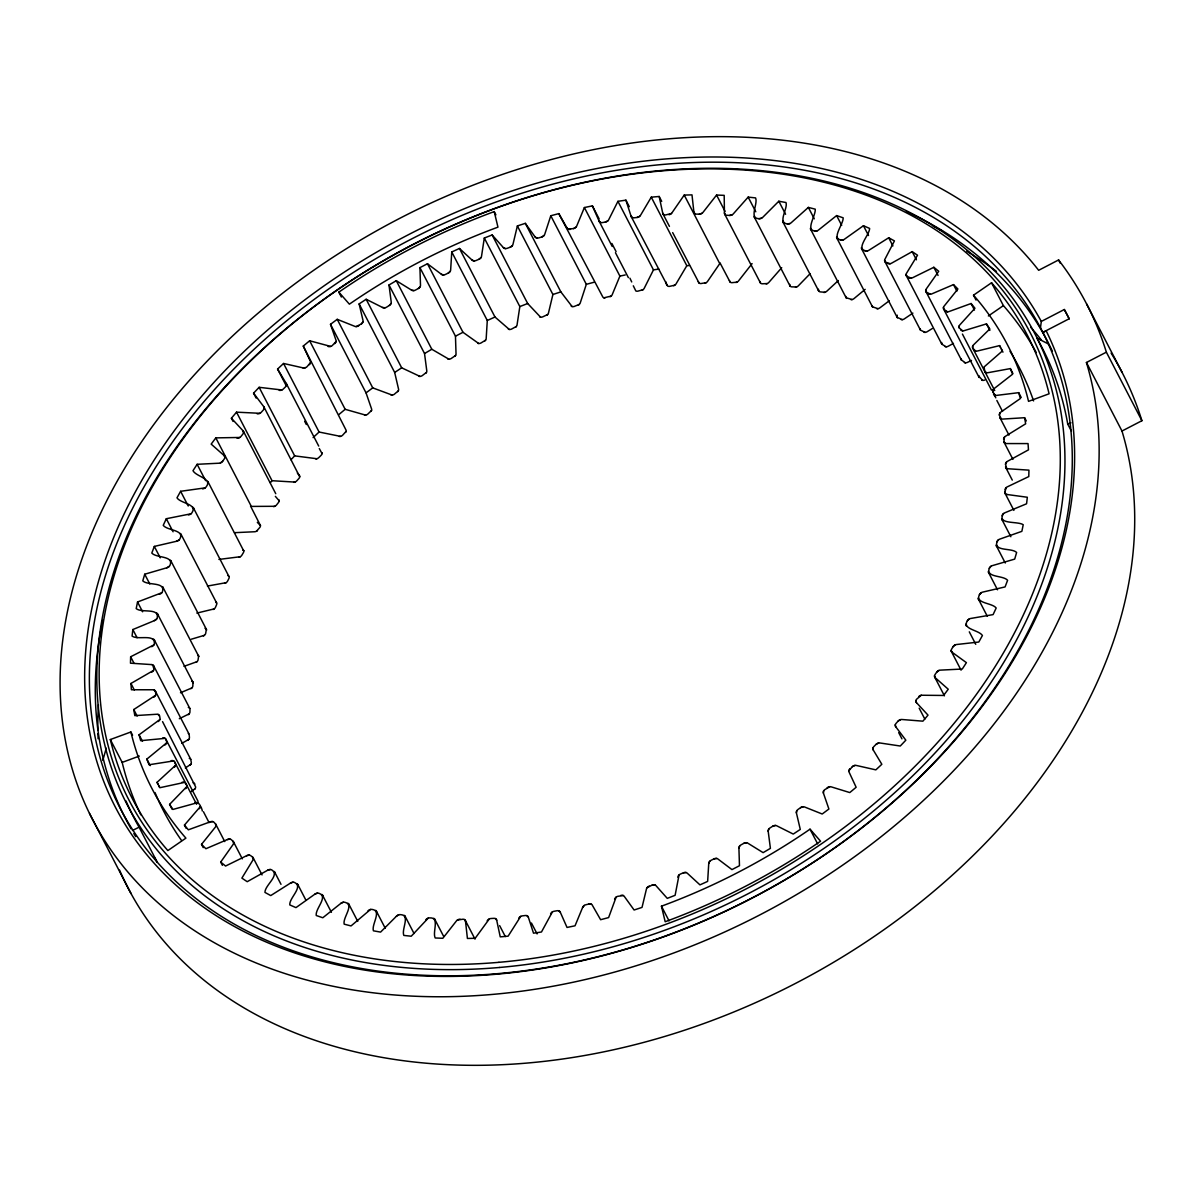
<?xml version="1.0" encoding="UTF-8"?>
<svg xmlns="http://www.w3.org/2000/svg" width="1202" height="1202" viewBox="0 0 1202 1202"><rect width="100%" height="100%" fill="white"/><g stroke="black" fill="none" stroke-linecap="round" stroke-linejoin="round"><path stroke-width="1.5" d="M290.959 459.75L294.67 455.874L316.877 458.728A3.681 2.629 -27.4 0 0 318.861 457.526L321.039 455.378A3.681 2.629 -27.4 0 0 322.061 453.605L319.296 448.571M972.734 345.966L972.718 348.144L994.715 390.575M270.33 482.723L272.043 480.71L294.926 482.092A3.681 2.629 -27.4 0 0 296.834 480.785L298.847 478.546A3.681 2.629 -27.4 0 0 299.719 476.743L263.944 406.937M995.782 397.847L994.55 394.962A3.681 2.629 -27.4 0 1 994.7 394.496M978.999 375.835A3.681 2.629 -27.4 0 0 978.909 376.286L982.62 380.373A3.681 2.629 -27.4 0 0 984.814 379.997M153.916 644.903L130.642 656.773L130.477 663.188L151.287 664.571M443.733 274.942L441.435 274.296L427.446 263.734L419.934 267.64L420.49 285.144A3.681 2.629 -27.4 0 1 418.356 288.495L415.576 290.028A3.681 2.629 -27.4 0 1 411.505 290.103L396.284 280.697L391.431 283.552L388.997 284.994L391.221 302.048A3.681 2.629 -27.4 0 1 389.343 305.458L386.653 307.126A3.681 2.629 -27.4 0 1 382.536 307.472L366.159 299.268L361.471 302.363L359.143 303.926L362.989 320.438A3.681 2.629 -27.4 0 1 361.411 323.879L356.123 326.598M419.934 267.64L455.468 336.184L456.024 353.688A3.681 2.629 -27.4 0 1 455.558 355.507L451.096 358.572A3.681 2.629 -27.4 0 1 448.902 359.188L431.818 349.256L396.284 280.697M170.849 560.808L206.383 629.352L205.632 633.589A3.681 2.629 -27.4 0 1 204.385 635.317L191.328 639.209M725.317 214.797L724.43 212.934L724.19 195.355L716.572 195.055L703.215 212.093A3.681 2.629 -27.4 0 1 699.309 214.151L696.409 214.121A3.681 2.629 -27.4 0 1 693.885 212.033L691.991 194.874L684.223 195.07L671.542 213.43L665.487 214.993A3.681 2.629 -27.4 0 1 662.708 213.115L659.177 196.482L653.918 196.933L651.274 197.173L640.696 215.023A3.681 2.629 -27.4 0 1 637.045 217.472L634.07 217.817A3.681 2.629 -27.4 0 1 631.065 216.165L625.911 200.163L620.593 200.929L617.933 201.335L608.843 219.455A3.681 2.629 -27.4 0 1 605.342 222.07L602.337 222.595A3.681 2.629 -27.4 0 1 599.137 221.168L592.391 205.888L587.042 206.984L584.382 207.54L576.81 225.811A3.681 2.629 -27.4 0 1 575.998 227.148A3.681 2.629 -27.4 0 1 573.504 228.59L567.96 229.056M200.434 806.467L184.462 825.083L188.338 829.816L210.125 821.883A3.681 2.629 -27.4 0 1 214.001 822.288L215.549 823.986A3.681 2.629 -27.4 0 1 215.128 827.412L201.53 844.345L204.43 847.275L205.903 848.717L227.358 839.567A3.681 2.629 -27.4 0 1 231.34 839.717L233.068 841.28A3.681 2.629 -27.4 0 1 232.978 844.645L220.702 862.059L223.948 864.719L225.57 866.041L246.56 855.734A3.681 2.629 -27.4 0 1 250.617 855.614L252.54 857.041A3.681 2.629 -27.4 0 1 252.751 860.316L241.887 878.106L245.433 880.51L247.221 881.682L267.61 870.278A3.681 2.629 -27.4 0 1 271.742 869.902C280.321 875.296 264.786 885.198 264.966 892.425L270.735 895.58L290.418 883.124A3.681 2.629 -27.4 0 1 294.595 882.493C303.745 886.926 289.081 897.894 289.802 904.926L295.962 907.615L314.849 894.198A3.681 2.629 -27.4 0 1 319.026 893.311C328.657 896.767 315.029 908.697 316.261 915.518L322.797 917.757L340.752 903.453A3.681 2.629 -27.4 0 1 344.929 902.311C354.906 904.775 342.465 917.577 344.193 924.173L351.044 925.931L370.532 909.448M817.165 230.814C803.657 232.482 816.008 215.804 815.226 209.163L808.36 207.405L791.412 222.535A3.681 2.629 -27.4 0 1 789.984 223.527A3.681 2.629 -27.4 0 1 787.265 223.903C777.183 222.625 788.136 208.742 785.973 202.522L778.821 201.23L762.985 217.096A3.681 2.629 -27.4 0 1 758.898 218.704C748.726 218.343 758.192 203.889 755.577 197.909L748.17 197.113L733.536 213.61A3.681 2.629 -27.4 0 1 729.509 215.443L726.699 215.233A3.681 2.629 -27.4 0 1 724.43 212.934M161.804 592.751L137.539 601.992L136.202 608.588C141.52 613.23 158.949 607.551 157.282 617.603A3.681 2.629 -27.4 0 1 154.367 620.638L132.836 629.548L132.085 636.083C137.884 640.396 154.953 633.409 154.397 643.521A3.681 2.629 -27.4 0 1 151.707 646.691M848.807 770.873L852.383 766.606A3.681 2.629 -27.4 0 1 856.575 765.509L875.852 769.866L879.849 766.14L881.832 764.277L873.223 749.943A3.681 2.629 -27.4 0 1 873.914 746.502L876.078 744.354A3.681 2.629 -27.4 0 1 880.225 743.016L900.268 746.021L903.994 742.13L905.827 740.177L895.73 726.744A3.681 2.629 -27.4 0 1 896.106 723.334L898.104 721.095A3.681 2.629 -27.4 0 1 902.206 719.517L922.896 721.17L926.321 717.143L928.004 715.115L916.465 702.644A3.681 2.629 -27.4 0 1 916.525 699.294L921.288 695.237L943.6 695.462L948.243 689.227L935.306 677.793A3.681 2.629 -27.4 0 1 935.066 674.517L936.704 672.143A3.681 2.629 -27.4 0 1 940.64 670.115L962.261 669.033L965.041 664.781L966.408 662.648L952.179 652.31A3.681 2.629 -27.4 0 1 951.608 649.125L953.066 646.706A3.681 2.629 -27.4 0 1 956.882 644.482L978.804 642.033L982.41 635.527C979.029 629.938 961.75 629.352 967.34 620.833A3.681 2.629 -27.4 0 1 971.006 618.414L993.092 614.613L996.173 608.032C992.341 602.683 974.672 603.614 979.45 594.644A3.681 2.629 -27.4 0 1 982.951 592.045L1005.082 586.922L1007.592 580.296C1003.204 575.082 985.55 577.861 989.306 568.306A3.681 2.629 -27.4 0 1 992.642 565.541L1014.698 559.11L1016.622 552.484C1011.768 547.541 994.144 551.808 996.879 541.952A3.681 2.629 -27.4 0 1 1000.019 539.037L1021.865 531.344L1023.218 524.748C1017.793 520.827 996.218 524.958 1003.505 513.554M1006.209 487.591L1004.842 492.249L1005.758 494.082M367.992 910.816A3.681 2.629 -27.4 0 1 372.139 909.433C382.221 910.725 371.268 924.608 373.431 930.814L380.583 932.106L396.42 916.255A3.681 2.629 -27.4 0 1 400.521 914.647C410.693 914.992 401.228 929.447 403.842 935.426L411.234 936.223L428.243 918.118M789.684 284.378L790.075 286.016A3.681 2.629 -27.4 0 0 791.697 286.857L796.61 286.947A3.681 2.629 -27.4 0 0 798.519 285.64L810.148 273.665M679.04 874.966L675.118 895.31L667.275 898.36L655.991 885.694A3.681 2.629 -27.4 0 0 652.28 885.003L647.007 887.752M796.415 812.913A3.681 2.629 -27.4 0 1 798.008 809.472L800.577 807.654A3.681 2.629 -27.4 0 1 804.754 807.053L822.198 814.009L828.899 809.021L823.43 793.14L823.625 790.931M986.617 372.74L984.814 371.493L984.107 367.211M322.061 453.605L322.061 452.718M994.55 394.962L994.535 395.849M474.309 260.924L472.116 260.113L459.464 248.468L451.757 251.954L450.66 269.819A3.681 2.629 -27.4 0 1 448.256 273.079L445.401 274.462A3.681 2.629 -27.4 0 1 441.419 274.296M451.757 251.954L487.291 320.498L486.194 338.363A3.681 2.629 -27.4 0 1 485.563 340.181L480.935 343.006A3.681 2.629 -27.4 0 1 478.727 343.502L462.98 332.293L427.446 263.734M1040.466 327.755L1041.308 321.43L1064.326 309.5L1069.179 318.755L1042.87 332.383A519.114 370.892 -27.4 0 1 497.042 973.71A519.114 370.892 -27.4 0 1 201.831 404.157A519.114 370.892 -27.4 0 1 1040.466 327.755L1042.9 332.458L1046.191 330.835A522.81 373.537 -27.4 0 1 494.127 974.416A522.81 373.537 -27.4 0 1 197.188 401.573A522.81 373.537 -27.4 0 1 1041.308 321.43M191.043 513.78L166.312 518.723L163.247 525.319C167.078 530.668 184.747 529.721 179.969 538.691A3.681 2.629 -27.4 0 1 176.454 541.291L154.322 546.414L151.813 553.04C156.215 558.254 173.854 555.474 170.098 565.03A3.681 2.629 -27.4 0 1 166.762 567.795L144.721 574.225L142.783 580.851C147.636 585.795 165.26 581.528 162.525 591.384A3.681 2.629 -27.4 0 1 159.385 594.299M843.023 239.979C829.44 240.535 843.579 224.474 843.158 217.817L836.622 215.579L818.652 229.898A3.681 2.629 -27.4 0 1 814.475 231.024M818.442 289.216L818.667 290.914A3.681 2.629 -27.4 0 0 820.17 291.876L824.963 292.296A3.681 2.629 -27.4 0 0 826.946 291.079L838.335 280.562M796.821 810.659L796.415 812.913L800.277 829.425L793.26 834.068L776.868 825.864A3.681 2.629 -27.4 0 0 772.751 826.21L770.061 827.893A3.681 2.629 -27.4 0 0 768.198 831.288L770.407 848.357L767.988 849.784L763.12 852.639L747.899 843.233A3.681 2.629 -27.4 0 0 743.843 843.323L741.063 844.856A3.681 2.629 -27.4 0 0 738.914 848.191L739.47 865.71L736.976 867.018L731.958 869.602L717.985 859.054A3.681 2.629 -27.4 0 0 714.018 858.874L711.148 860.256A3.681 2.629 -27.4 0 0 708.744 863.517L707.647 881.382L705.093 882.553L699.955 884.867L687.289 873.223A3.681 2.629 -27.4 0 0 683.427 872.802L680.512 874.019A3.681 2.629 -27.4 0 0 677.853 877.19M995.151 395.353L992.792 391.807L993.213 389.568M505.471 248.604L503.413 247.642L492.144 234.976L484.301 238.026L481.551 256.146A3.681 2.629 -27.4 0 1 478.892 259.316L475.977 260.549A3.681 2.629 -27.4 0 1 472.116 260.113M484.301 238.026L519.835 306.57L517.085 324.69A3.681 2.629 -27.4 0 1 516.304 326.508L511.511 329.093A3.681 2.629 -27.4 0 1 509.317 329.453L494.984 317.012L459.464 248.468M205.211 487.862L180.616 491.302L176.994 497.808C180.375 503.398 197.654 503.999 192.065 512.518A3.681 2.629 -27.4 0 1 188.398 514.937M867.408 250.978C853.871 250.362 869.692 235.111 869.602 228.425L863.442 225.721L844.555 239.138A3.681 2.629 -27.4 0 1 840.378 240.024M616.13 897.113L608.618 917.577L600.624 919.71L592.316 905.211A3.681 2.629 -27.4 0 0 588.92 904.024L585.9 904.745A3.681 2.629 -27.4 0 0 582.594 907.525L575.037 925.795L567.028 927.448L560.267 912.168L558.66 910.77M768.198 831.288L768.799 829.034M1001.356 418.942L999.388 415.171L1000.004 412.917A3.681 2.629 -27.4 0 1 1001.296 411.79L1020.333 398.553L1019.266 394.617L1018.71 392.663L996.743 395.368A3.681 2.629 -27.4 0 1 993.498 393.971M102.801 760.46L106.272 748.17M537.054 238.071L535.13 236.959L525.319 223.347L517.371 225.946L512.999 244.216A3.681 2.629 -27.4 0 1 510.099 247.266L507.139 248.333A3.681 2.629 -27.4 0 1 503.413 247.642M517.371 225.946L552.905 294.49L548.533 312.76A3.681 2.629 -27.4 0 1 547.586 314.563L542.673 316.877A3.681 2.629 -27.4 0 1 540.494 317.103L527.678 303.52L492.144 234.976M239.754 437.468L215.819 437.874L211.176 444.109L224.098 455.543A3.681 2.629 -27.4 0 1 224.353 458.818L222.701 461.192A3.681 2.629 -27.4 0 1 218.764 463.221L197.143 464.303L192.996 470.688C195.926 476.518 212.634 478.621 206.338 486.63A3.681 2.629 -27.4 0 1 202.522 488.853M738.914 848.191L739.711 845.938M1005.203 443.343L1003.91 441.72L1004.451 437.137M330.685 346.416L309.635 340.767L303.28 346.071L345.86 429.76A3.681 2.629 -27.4 0 1 346.041 431.473L342.555 435.274A3.681 2.629 -27.4 0 1 340.497 436.371L319.086 432.029L313.106 437.603M567.104 228.125L558.795 213.625L553.461 215.038L550.786 215.759L544.807 234.09A3.681 2.629 -27.4 0 1 541.696 237.019L538.706 237.906A3.681 2.629 -27.4 0 1 535.13 236.959M550.786 215.759L586.321 284.318L580.341 302.634A3.681 2.629 -27.4 0 1 579.259 304.406L574.24 306.45A3.681 2.629 -27.4 0 1 572.092 306.54L560.853 291.891L525.319 223.347M552.424 911.882L541.471 932.001L538.812 932.406L533.508 933.173L528.339 917.171L526.897 915.654M708.744 863.517L709.736 861.278M1006.675 468.449L1005.518 464.318L1006.525 462.064M358.827 325.682A3.681 2.629 -27.4 0 1 354.665 326.283L337.221 319.326L330.505 324.315L366.039 392.859L371.508 408.74A3.681 2.629 -27.4 0 1 371.523 410.498L367.767 414.134A3.681 2.629 -27.4 0 1 365.663 415.126L345.169 409.311L309.635 340.767M345.605 432.389L346.041 431.473M625.25 274.973L619.901 276.099L612.344 294.355A3.681 2.629 -27.4 0 1 611.127 296.098L603.93 297.811A3.681 2.629 -27.4 0 1 602.638 296.669L558.795 213.625M520.706 916.375L508.13 936.163L502.872 936.643L500.242 936.854L496.696 920.221L495.434 918.583M359.143 303.926L394.677 372.47L398.523 388.982A3.681 2.629 -27.4 0 1 398.373 390.77L394.361 394.226A3.681 2.629 -27.4 0 1 392.213 395.097L372.74 387.87L337.221 319.326M371.012 411.4L371.523 410.498M658.786 269.083L653.467 269.879L644.377 287.999A3.681 2.629 -27.4 0 1 643.01 289.682L637.871 291.154A3.681 2.629 -27.4 0 1 635.828 290.959L633.304 285.806M286.392 385.511L286.181 383.393L277.587 369.059L283.552 363.47L302.844 367.827A3.681 2.629 -27.4 0 0 307.021 366.73L310.597 362.463M172.141 809.277L169.602 804.378L186.956 786.454M489.319 918.929L475.196 938.266L472.596 938.341L467.413 938.462L465.52 921.303L464.438 919.545M388.997 284.994L424.531 353.538L426.755 370.592A3.681 2.629 -27.4 0 1 426.44 372.41L422.187 375.67A3.681 2.629 -27.4 0 1 420.009 376.421L401.678 367.812L366.159 299.268M397.787 391.657L398.373 390.77M689.437 265.477L686.808 265.717L676.23 283.582A3.681 2.629 -27.4 0 1 674.743 285.205L669.589 286.361A3.681 2.629 -27.4 0 1 667.606 286.046L631.2 216.57M162.555 721.621L195.55 786.709A3.681 2.629 -27.4 0 1 195.22 788.527L191.223 791.652M328.041 346.446A3.681 2.629 -27.4 0 0 332.233 345.59L336.124 341.488M157.958 784.14L157.041 782.352L175.657 765.208M996.879 541.952L998.441 539.818M425.778 373.266L426.44 372.41M155.223 690.819L190.757 759.363L191.313 762.504A3.681 2.629 -27.4 0 1 190.817 764.322L185.348 767.958M361.411 323.864L363.019 321.76M194.559 789.383L195.22 788.527M173.719 760.911L149.063 764.757L147.576 761.001L146.854 759.108L166.627 742.851M582.594 907.525L584.292 905.437M989.306 568.306L991.019 566.232M233.098 421.481L231.4 418.221L236.524 412.166L259.933 413.293M454.837 356.348L455.558 355.507M153.646 665.803L189.18 734.347L189.435 737.577A3.681 2.629 -27.4 0 1 188.774 739.395L181.802 743.377M752.106 263.599L738.749 280.652A3.681 2.629 -27.4 0 1 737.036 282.139L731.943 282.68A3.681 2.629 -27.4 0 1 730.125 282.094L719.923 262.727M389.343 305.443L391.116 303.4M190.081 765.163L190.817 764.322M165.125 738.359L140.709 740.672L140.153 738.719L139.071 734.798L159.911 719.517M979.45 594.644L981.313 592.646M256.116 398.057L253.577 393.159L259.136 387.314L281.899 389.974M484.782 340.992L485.563 340.181M154.277 639.855L189.991 708.774L189.931 712.08A3.681 2.629 -27.4 0 1 189.12 713.883L179.308 718.721M781.736 267.685L769.07 282.154A3.681 2.629 -27.4 0 1 767.252 283.567L762.233 283.777A3.681 2.629 -27.4 0 1 760.505 283.071L724.716 214.181M418.356 288.48L420.264 286.512M187.993 740.207L188.774 739.395M158.123 721.561A3.681 2.629 -27.4 0 0 160.031 718.165L159.52 715.911A3.681 2.629 -27.4 0 0 156.5 714.273L134.804 715.626L133.768 709.541L155.539 695.312M234.51 532.681L254.298 531.765A3.681 2.629 -27.4 0 0 256.507 531.224L259.887 527.362A3.681 2.629 -27.4 0 0 260.458 525.544L250.527 506.042M967.34 620.833L969.353 618.91M515.463 327.29L516.304 326.508M157.492 613.846L193.026 682.405L192.816 686.147A3.681 2.629 -27.4 0 1 191.854 687.95L180.465 692.773M448.256 273.079L450.314 271.186M188.278 714.664L189.12 713.883M153.601 697.28A3.681 2.629 -27.4 0 0 155.779 693.945L155.494 691.616A3.681 2.629 -27.4 0 0 152.699 689.768L131.394 689.753L130.943 683.472L153.54 670.4M953.066 646.706L955.214 644.888M338.799 414.615L345.169 409.311M546.7 315.3L547.586 314.563M162.901 587.207L198.615 656.142L198.06 659.943A3.681 2.629 -27.4 0 1 196.948 661.701L184.011 666.344M478.907 259.316L481.085 257.529M190.953 688.671L191.854 687.95M829.846 786.694L824.722 789.684A3.681 2.629 -27.4 0 0 823.43 793.14M865.155 289.351L854.186 298.442A3.681 2.629 -27.4 0 1 852.143 299.553L846.118 297.75L810.599 229.206M220.432 462.92L222.701 461.192M936.704 672.143L938.972 670.431M366.039 392.859L372.74 387.87M578.312 305.098L579.259 304.406M510.099 247.266L512.413 245.584M889.24 300.8L880.089 307.682A3.681 2.629 -27.4 0 1 877.986 308.689L872.487 306.841L836.757 237.921M196.001 662.392L196.948 661.701M154.367 620.638L156.681 618.97M973.5 295.196L991.545 282.77A503.938 360.059 -27.4 0 1 1049.091 393.79L1028.536 401.363A481.867 344.283 -27.4 0 0 973.5 295.196L976.039 300.094M988.36 315.976L1003.385 305.624L991.545 282.77M394.677 372.47L401.678 367.812M256.507 531.224L257.483 530.563M610.135 296.744L611.127 296.098M181.096 534.439L216.63 602.983A3.681 2.629 -27.4 0 1 216.555 604.756L215.504 607.25A3.681 2.629 -27.4 0 1 214.121 608.918L196.843 613.095M541.696 237.004L544.1 235.442M912.889 313.121L904.52 318.755A3.681 2.629 -27.4 0 1 902.371 319.642L897.173 317.418L861.639 248.859M203.408 635.948L204.385 635.317M932.241 328.582L927.328 331.602A3.681 2.629 -27.4 0 1 925.149 332.368L920.477 330.129L884.747 261.21M396.42 916.255L398.884 914.752M898.104 721.095L900.568 719.622M424.531 353.538L431.818 349.256M641.988 290.283L643.01 289.682M193.417 507.86L229.101 576.795A3.681 2.629 -27.4 0 1 228.861 578.598L227.599 581.062A3.681 2.629 -27.4 0 1 226.096 582.685L207.45 586.065M890.171 263.734L885.589 262.171A3.681 2.629 -27.4 0 1 885.063 258.986L894.438 240.911L890.607 238.807L888.684 237.771L868.986 250.211A3.681 2.629 -27.4 0 1 864.809 250.842M573.504 228.59L575.998 227.148M213.1 609.504L214.121 608.918M166.778 567.795L169.272 566.367M953.471 343.396L948.393 346.161A3.681 2.629 -27.4 0 1 946.184 346.792L941.842 344.208L906.308 275.664M876.078 744.354L878.617 743.001M455.468 336.184L462.98 332.293M684.223 195.07L719.758 263.629L707.753 281.118A3.681 2.629 -27.4 0 1 706.145 282.68L701.006 283.537A3.681 2.629 -27.4 0 1 699.098 283.086L672.669 232.617M1058.571 259.963L1038.663 270.3A548.758 392.062 -27.4 0 0 165.485 409.086A548.758 392.062 -27.4 0 0 469.697 995.992A548.758 392.062 -27.4 0 0 1086.413 362.508L1106.366 352.171A571.01 407.974 -27.4 0 0 1058.571 259.963L1060.269 263.238M119.569 870.143A548.773 392.077 -27.4 0 0 750.409 1004.947A548.773 392.077 -27.4 0 0 1121.977 431.037L1141.9 420.715A571.01 407.974 -27.4 0 0 1111.099 353.072M673.691 285.745L674.743 285.205M208.096 481.972L243.736 550.937A3.681 2.629 -27.4 0 1 243.33 552.755L241.872 555.174A3.681 2.629 -27.4 0 1 240.25 556.736L218.929 559.426M911.206 278.188L906.879 276.31A3.681 2.629 -27.4 0 1 906.669 273.019L917.517 255.23L913.971 252.826L912.183 251.654L891.794 263.058A3.681 2.629 -27.4 0 1 887.662 263.433M605.342 222.07L607.927 220.762M225.044 583.21L226.096 582.685M176.454 541.291L179.038 539.998M132.43 830.477L139.086 827.201L157.177 862.089M971.501 360.45L967.58 362.313A3.681 2.629 -27.4 0 1 965.386 362.824L961.375 359.924L925.841 291.365M340.752 903.453L343.366 902.221M852.383 766.606L854.998 765.404M487.291 320.498L494.984 317.012M705.078 283.161L706.145 282.68M930.393 294.25L926.336 292.056A3.681 2.629 -27.4 0 1 926.442 288.705L938.702 271.276L935.472 268.617L933.834 267.295L912.859 277.602A3.681 2.629 -27.4 0 1 908.787 277.722M637.045 217.472L639.674 216.3M239.183 557.202L240.25 556.736M314.849 894.198L317.508 893.116M519.835 306.57L527.678 303.52M1048.219 343.862L1036.905 338.123A511.301 365.318 -27.4 0 1 1067.737 424.096L1070.982 422.834M735.955 282.56L737.036 282.139M275.363 496.351L279.149 500.768A3.681 2.629 -27.4 0 1 278.413 502.586L276.58 504.9A3.681 2.629 -27.4 0 1 274.762 506.297L251.338 506.418L215.819 437.874M947.612 311.844L943.855 309.35A3.681 2.629 -27.4 0 1 944.276 305.939L957.889 288.991L954.974 286.061L953.502 284.619L932.061 293.769A3.681 2.629 -27.4 0 1 928.064 293.634M110.314 739.546L130.883 731.988A481.867 344.283 -27.4 0 0 185.904 838.14L167.859 850.565A503.938 360.059 -27.4 0 1 110.329 739.561L122.168 762.399A503.954 360.059 -27.4 0 0 140.859 814.866M122.168 762.399L139.297 756.088M197.624 802.651L172.938 809.442L169.602 804.378M290.418 883.124L293.123 882.193M800.577 807.654L803.282 806.737M552.905 294.49L560.853 291.891M766.14 283.912L767.252 283.567M962.787 330.866L959.346 328.071A3.681 2.629 -27.4 0 1 960.067 324.63L974.942 308.253L972.388 305.083L971.081 303.52L949.279 311.453A3.681 2.629 -27.4 0 1 945.403 311.063M699.309 214.151L702.013 213.28M457.391 920.056L462.995 919.214A3.681 2.629 -27.4 0 1 465.52 921.303M273.65 506.643L274.762 506.297M623.312 895.52L617.708 896.331A3.681 2.629 -27.4 0 0 614.598 899.261M184.567 782.382L159.836 787.716L158.889 785.928M267.61 870.278L270.33 869.497M772.751 826.21L775.47 825.458M586.321 284.318L594.329 282.17M795.499 287.248L796.61 286.947M975.799 351.194L972.718 348.144A3.681 2.629 -27.4 0 1 973.74 344.673L989.802 328.957L987.593 325.577L986.466 323.894L964.44 330.565A3.681 2.629 -27.4 0 1 960.698 329.919M729.524 215.443L732.243 214.737M293.814 482.378L294.926 482.092M246.56 855.734L249.28 855.118M743.843 843.323L746.562 842.722M823.851 292.522L824.963 292.296M1000.53 347.408L999.583 345.62L977.451 350.999A3.681 2.629 -27.4 0 1 973.86 350.098M758.898 218.704L761.617 218.163M315.765 458.954L316.877 458.728M227.358 839.567L230.078 839.116M714.018 858.874L716.738 858.438M851.031 299.704L852.143 299.553M1012.88 373.476L1010.341 368.593L988.239 372.65A3.681 2.629 -27.4 0 1 984.814 371.493M787.265 223.903L789.984 223.527M339.385 436.521L340.497 436.371M210.125 821.883L212.829 821.597M683.427 872.802L686.132 872.532M876.889 308.779L877.986 308.689M364.567 415.201L365.663 415.126M302.844 367.827L305.518 367.647M652.28 885.003L654.925 884.912M901.29 319.672L902.371 319.642M1026.298 420.97L1024.6 417.71L1002.904 419.062A3.681 2.629 -27.4 0 1 999.884 417.425M391.131 395.112L392.213 395.097M924.098 332.323L925.149 332.368M418.957 376.361L420.009 376.421M1007.141 494.518L1027.319 497.252L1026.839 501.61L1026.568 503.788L1005.052 512.698A3.681 2.629 -27.4 0 0 1002.122 515.733M588.92 904.024L591.444 904.28M945.163 346.672L946.184 346.792M447.88 359.067L448.902 359.188M382.536 307.472L385.031 307.787M603.93 297.811L604.922 297.976M964.395 362.643L965.386 362.824M477.735 343.306L478.727 343.502M411.52 290.103L413.924 290.599M981.658 380.117L982.62 380.373M508.371 329.183L509.317 329.453M460.111 919.184A3.681 2.629 -27.4 0 0 456.189 921.243L442.832 938.281L435.229 937.981C432.149 932.241 440.067 917.366 429.895 917.892A3.681 2.629 -27.4 0 0 425.869 919.725M539.593 316.772L540.494 317.103M571.235 306.149L572.092 306.54M227.989 575.533L228.951 576.404M193.101 782.833A3.681 2.629 -27.4 0 1 194.033 783.133L194.919 784.05M242.774 549.569L243.615 550.531M215.789 602.022L216.63 602.983L216.15 602.292M257.333 522.359L260.458 525.544M599.137 221.183L600.745 222.565M243.57 432.675L242.954 430.692L231.4 418.221M158.063 714.394L159.52 715.911M699.098 283.086L698.242 281.659M631.065 216.165L632.507 217.682M264.094 408.65L263.689 406.592L253.577 393.159M297.36 473.047L299.478 475.481M338.829 292.131L349.376 304.166A481.867 344.283 -27.4 0 1 497.959 227.148L494.217 211.597A503.938 360.059 -27.4 0 0 338.829 292.131L341.368 297.029M810.028 829.185L820.575 841.205A503.938 360.059 -27.4 0 1 665.187 921.739L661.446 906.188A481.867 344.283 -27.4 0 0 810.028 829.185L817.645 843.864M846.674 298.397L846.118 297.75A3.681 2.629 -27.4 0 1 845.938 296.473M188.308 707.437A3.681 2.629 -27.4 0 1 189.525 708.068L189.796 708.399M154.202 689.993L155.494 691.616M190.757 759.363L190.141 758.762A3.681 2.629 -27.4 0 0 189.27 758.387M730.125 282.094L729.419 280.577M662.708 213.115L663.97 214.752M872.171 306.044A3.681 2.629 -27.4 0 0 872.291 306.465L872.757 307.171M191.659 681.324A3.681 2.629 -27.4 0 1 192.801 682.045L193.026 682.405M152.744 664.901L153.901 669.018A3.681 2.629 -27.4 0 1 151.452 672.279M759.965 281.493L760.505 283.071M693.885 212.033L694.966 213.791M951.173 650.507L952.179 652.31M884.597 260.368L885.589 262.171M897.278 315.209A3.681 2.629 -27.4 0 0 897.008 317.012L897.398 317.764M1001.912 519.489L1010.867 536.738M988.555 572.528L997.51 589.791M754.315 217.111L789.849 285.655M434.703 919.154L443.658 936.418M376.271 910.966L385.226 928.214M322.467 895.054L331.421 912.303M274.672 872.126L280.998 884.326M165.726 738.975L198.09 801.418M1086.593 303.926L1122.127 372.47M1106.366 352.171L1141.9 420.715M1086.443 362.493L1121.977 431.037M1067.737 424.096L1071.177 430.737M999.583 345.62L1002.964 352.156M986.466 323.894L989.847 330.415M1018.71 392.663L1021.234 397.562M971.081 303.52L974.461 310.056M953.502 284.619L956.882 291.154M933.834 267.295L938.056 275.453M962.426 334.081L991.5 390.154M996.849 400.461L1002.498 411.369M943.615 309.004L979.149 377.548M1000.019 417.83L1008.959 435.079M912.183 251.654L916.42 259.812M1004.196 442.516L1012.94 459.389M888.684 237.771L892.906 245.929M1005.758 467.533L1012.279 480.109M1005.142 493.481L1013.887 510.369M863.442 225.721L868.52 235.517M836.622 215.579L841.701 225.375M1005.263 563.017L996.323 545.753M808.36 207.405L814.28 218.824M778.821 201.23L785.597 214.287M978.308 598.897L987.248 616.16M783.133 222.37L818.667 290.914L818.382 290.133M748.17 197.113L755.788 211.792M969.293 631.831L975.754 644.302M716.572 195.055L725.046 211.372M951.323 651.364L961.074 670.19M934.735 677.162L944.426 695.838M659.177 196.482L661.716 201.38M662.978 213.911L669.439 226.382M919.184 708.188L924.834 719.096M651.274 197.173L686.808 265.717M625.911 200.163L629.292 206.684M898.705 732.634L901.936 738.854M617.933 201.335L653.467 269.879M592.391 205.888L599.152 218.944M611.848 243.42L616.07 251.579M599.302 221.559L612.239 246.5M615.469 252.72L628.376 277.647M584.382 207.54L619.901 276.099M494.217 211.597L495.915 214.857M661.446 906.188L669.063 920.882M283.552 363.47L319.086 432.029M286.407 383.754L318.71 446.077M277.587 369.059L286.046 385.376M304.647 421.286L306.345 424.546M259.136 387.314L294.67 455.874M531.434 923.001L537.099 933.909M236.524 412.166L272.043 480.71M243.45 431.368L275.754 493.691M499.656 925.645L505.306 936.553M465.339 920.462L475.03 939.153M197.143 464.303L205.602 480.62M405.089 916.224L414.029 933.488M180.616 491.302L188.233 505.997M166.312 518.723L173.088 531.78M348.82 904.144L357.76 921.393M154.322 546.414L160.242 557.848M197.804 655.165A3.681 2.629 -27.4 0 1 198.42 655.766L198.615 656.142M144.721 574.225L149.799 584.022M297.78 884.477L305.909 900.178M137.539 601.992L142.617 611.788M253.111 857.672L262.051 874.936M132.836 629.548L137.073 637.721M233.564 841.971L242.308 858.844M130.642 656.773L134.023 663.294M215.804 824.332L224.744 841.58M203.439 811.726L209.088 822.634M171.165 760.686A3.681 2.629 -27.4 0 1 174.59 761.843L196.587 804.273M130.943 683.472L134.323 690.008M220.702 862.059L222.4 865.32M133.768 709.541L137.148 716.061M201.53 844.345L203.213 847.62M139.071 734.798L142.467 741.318M184.462 825.083L186.16 828.358M146.854 759.108L150.235 765.629M157.041 782.352L159.581 787.25M130.883 731.988L132.566 735.248M89.504 813.438L131.033 893.552M1001.446 349.196L1002.363 350.984L985.204 365.964A3.681 2.629 -27.4 0 0 983.882 369.42M192.801 682.045L193.176 682.796M789.714 285.265L790.075 286.016M629.908 278.158L631.711 281.944M174.59 761.843L175.522 763.916A3.681 2.629 -27.4 0 1 174.2 767.372M934.495 675.9L935.306 677.793M224.098 455.543L224.909 457.451M243.42 550.155L243.736 550.937M906.083 274.402L906.879 276.31M252.54 857.041L253.321 858.949M1010.341 368.593L1012.565 374.228L994.415 388.381A3.681 2.629 -27.4 0 0 992.792 391.807M920.131 328.912A3.681 2.629 -27.4 0 0 920.161 329.348L920.477 330.129M198.42 655.766L198.721 656.547M303.28 346.071L310.326 361.216A3.681 2.629 -27.4 0 1 309.335 364.687M666.734 285.114L665.953 281.989M915.849 700.661L916.465 702.644M925.75 290.058L926.336 292.056M233.068 841.28L233.669 843.278M941.602 343.396L941.842 344.208L941.602 343.396A3.681 2.629 -27.4 0 1 941.722 342.48M206.609 630.179L206.383 629.352A3.681 2.629 -27.4 0 0 205.001 628.3M330.505 324.315L335.974 340.196A3.681 2.629 -27.4 0 1 334.682 343.652M895.31 724.686L895.73 726.744M278.984 499.927L279.149 500.768M943.48 307.276L943.855 309.35M215.549 823.986L215.939 826.059M1024.6 417.71L1025.652 423.81L1005.819 436.056A3.681 2.629 -27.4 0 0 1003.64 439.391M961.224 359.067L961.375 359.924L961.224 359.067A3.681 2.629 -27.4 0 1 961.284 358.617M873.013 747.824L873.223 749.943M299.644 475.872L299.719 476.743M959.166 325.952L959.346 328.071M978.909 376.286L978.969 377.158M135.691 836.637A519.114 370.892 -27.4 0 1 133.813 833.542M131.063 828.854A519.114 370.892 -27.4 0 1 102.756 620.367M906.413 211.537A519.114 370.892 -27.4 0 1 1052.411 351.269M98.113 738.749A533.943 381.485 -27.4 0 1 97.933 733.686M97.858 730.305A533.943 381.485 -27.4 0 1 98.474 704.657M966.754 251.248A533.943 381.485 -27.4 0 1 996.443 271.382M1030.805 327.425A519.114 370.892 -27.4 0 1 1041.398 340.046M1064.326 309.5A548.758 392.062 -27.4 0 1 1069.209 318.906M671.542 213.43A3.681 2.629 -27.4 0 1 668.988 214.752M570.499 229.312A3.681 2.629 -27.4 0 1 567.104 228.125M783.749 222.971A3.681 2.629 -27.4 0 1 782.833 221.138M755.232 218.013A3.681 2.629 -27.4 0 1 754.12 216.285M837.584 238.882A3.681 2.629 -27.4 0 1 836.622 237.064M811.515 230.093A3.681 2.629 -27.4 0 1 810.388 228.38M862.195 249.505A3.681 2.629 -27.4 0 1 861.428 247.597M999.388 415.171A3.681 2.629 -27.4 0 1 1000.004 412.917M1003.91 441.72A3.681 2.629 -27.4 0 0 1006.705 443.568L1028.026 443.583L1028.191 445.672L1028.461 449.864L1007.952 461.057A3.681 2.629 -27.4 0 0 1005.518 464.318M1005.007 489.815A3.681 2.629 -27.4 0 1 1007.697 486.66L1028.777 476.578L1028.897 472.296L1028.927 470.147L1008.132 468.765A3.681 2.629 -27.4 0 1 1005.563 466.692M1007.141 494.518A3.681 2.629 -27.4 0 1 1004.842 492.249M997.149 546.73A3.681 2.629 -27.4 0 1 996.203 544.897M989.111 573.174A3.681 2.629 -27.4 0 1 988.36 571.25M1002.844 520.376A3.681 2.629 -27.4 0 1 1001.702 518.663M966.558 626.122A3.681 2.629 -27.4 0 1 965.777 624.214M979.149 599.858A3.681 2.629 -27.4 0 1 978.173 598.04M918.734 696.574A3.681 2.629 -27.4 0 1 921.288 695.237M850.069 768.649A3.681 2.629 -27.4 0 0 849.078 772.12L856.14 787.265L851.902 790.811L849.784 792.569L831.363 786.904A3.681 2.629 -27.4 0 0 827.171 787.746M649.305 886.069A3.681 2.629 -27.4 0 0 646.421 889.119L642.033 907.39L639.389 908.276L634.1 910.004L624.274 896.376A3.681 2.629 -27.4 0 0 620.713 895.445M560.282 912.168A3.681 2.629 -27.4 0 0 557.067 910.74L554.062 911.266A3.681 2.629 -27.4 0 0 550.576 913.881M528.339 917.171A3.681 2.629 -27.4 0 0 525.349 915.518L522.359 915.864A3.681 2.629 -27.4 0 0 518.708 918.313M496.696 920.221A3.681 2.629 -27.4 0 0 493.932 918.343L490.987 918.508A3.681 2.629 -27.4 0 0 487.186 920.762M433.682 918.328A3.681 2.629 -27.4 0 1 434.974 919.951M404.173 915.323A3.681 2.629 -27.4 0 1 405.284 917.051M375.655 910.365A3.681 2.629 -27.4 0 1 376.572 912.198M347.889 903.243A3.681 2.629 -27.4 0 1 349.031 904.971M321.835 894.453A3.681 2.629 -27.4 0 1 322.782 896.286M297.225 883.831A3.681 2.629 -27.4 0 1 297.976 885.754M274.191 871.435A3.681 2.629 -27.4 0 1 274.747 873.433M185.664 788.662A3.681 2.629 -27.4 0 0 186.701 785.207L185.544 783.238A3.681 2.629 -27.4 0 0 181.953 782.337M194.964 802.771A3.681 2.629 -27.4 0 1 198.706 803.417L200.058 805.265A3.681 2.629 -27.4 0 1 199.337 808.721M165.005 744.97A3.681 2.629 -27.4 0 0 166.627 741.529L165.906 739.365A3.681 2.629 -27.4 0 0 162.676 737.968M151.287 664.571A3.681 2.629 -27.4 0 1 153.841 666.644M153.24 639.043A3.681 2.629 -27.4 0 1 154.562 640.651M162.27 586.621A3.681 2.629 -27.4 0 1 163.217 588.439M156.576 612.96A3.681 2.629 -27.4 0 1 157.702 614.688M170.293 560.162A3.681 2.629 -27.4 0 1 171.045 562.085M192.846 507.214A3.681 2.629 -27.4 0 1 193.627 509.122M180.27 533.478A3.681 2.629 -27.4 0 1 181.232 535.296M257.198 413.819A3.681 2.629 -27.4 0 0 261.3 412.241L263.313 410.002A3.681 2.629 -27.4 0 0 263.689 406.592M207.6 481.296A3.681 2.629 -27.4 0 1 208.186 483.279M237.019 438.159A3.681 2.629 -27.4 0 0 241.061 436.356L242.894 434.042A3.681 2.629 -27.4 0 0 242.954 430.692M286.181 383.393A3.681 2.629 -27.4 0 1 285.505 386.834L283.326 388.982A3.681 2.629 -27.4 0 1 279.18 390.334M1003.415 305.608A503.954 360.059 -27.4 0 1 1036.289 352.547M1010.041 351.33A481.867 344.283 -27.4 0 1 1033.585 400.927M181.637 840.604A481.867 344.283 -27.4 0 1 158.469 800.472M157.762 798.909A481.867 344.283 -27.4 0 1 155.028 792.599M139.086 827.201A511.301 365.318 -27.4 0 1 126.015 800.983M157.222 862.345A511.301 365.303 -27.4 0 1 154.878 858.063M933.053 226.051A526.01 375.82 -27.4 0 1 942.894 231.4M202.252 810.944A3.681 2.629 -27.4 0 0 202.146 810.073L201.425 807.909A3.681 2.629 -27.4 0 0 200.253 806.677M188.263 733.445A3.681 2.629 -27.4 0 1 188.654 733.686M499.506 967.475A511.301 365.303 -27.4 0 0 1034.832 333.66A511.301 365.303 -27.4 0 0 208.322 405.735A511.301 365.303 -27.4 0 0 499.506 967.475M498.92 962.321A507.62 362.688 -27.4 0 0 1030.384 333.059A507.62 362.688 -27.4 0 0 209.824 404.623A507.62 362.688 -27.4 0 0 498.92 962.321"/></g></svg>
